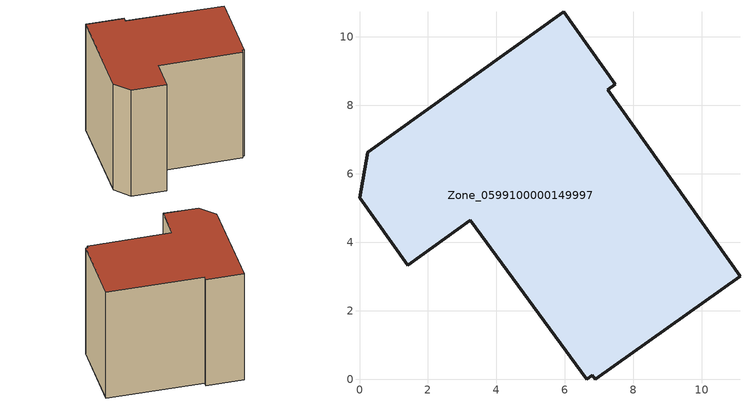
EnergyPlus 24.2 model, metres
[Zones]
Zone_0599100000149997
 floor ground (C_G): 0.24,6.63 5.97,10.73 7.48,8.62 7.25,8.45 11.12,3.01 6.89,0 6.8,0.12 6.64,0 3.24,4.64 1.41,3.33 0,5.3 z0
 wall outside (C_F): 3.24,4.64 6.64,0 6.8,0.12 6.89,0 11.12,3.01 7.25,8.45 7.48,8.62 5.97,10.73 0.24,6.63 0,5.3 1.41,3.33 3.24,4.64 z0:8.44
 roof outside (C_R): 0,5.3 1.41,3.33 3.24,4.64 6.64,0 6.8,0.12 6.89,0 11.12,3.01 7.25,8.45 7.48,8.62 5.97,10.73 0.24,6.63 z8.44
[BUILDING]
Pand.0599100000149997: North Axis=0; Terrain=City; Loads Convergence Tolerance Value=0.04; Temperature Convergence Tolerance Value=0.4; Solar Distribution=FullExterior; Maximum Number of Warmup Days=25; Minimum Number of Warmup Days=1
[Site:Location]
Rotterdam.The.Hague.AP_ZH_NLD Design_Conditions: Latitude=51.96; Longitude=4.45; Time Zone=1; Elevation=-4.5
[SITE:GROUNDTEMPERATURE:BUILDINGSURFACE]
18, 18, 18, 18, 18, 18, 18, 18, 18, 18, 18, 18
[MATERIAL] Thermal Absorptance=0.9; Solar Absorptance=0.7; Visible Absorptance=0.7
Name | Roughness | Thickness | Conductivity | Density | Specific Heat
G.TC.1975-1991 | MediumSmooth | 0.15 | 0.288461 | 540 | 1210
F.TC.1975-1991 | Rough | 0.3 | 0.230769 | 1920 | 840
R.TC.1975-1991 | MediumRough | 0.2 | 0.153846 | 1500 | 1000
[CONSTRUCTION]
C_G: G.TC.1975-1991
C_F: F.TC.1975-1991
C_R: R.TC.1975-1991
[ZONE]
Zone_0599100000149997: Type=1; Multiplier=1; Ceiling Height=Autocalculate; Volume=Autocalculate; Floor Area=autocalculate; Part of Total Floor Area=Yes
[ZONEINFILTRATION:DESIGNFLOWRATE]
Infil_Zone_0599100000149997: Zone or ZoneList or Space or SpaceList=Zone_0599100000149997; Schedule=AlwaysOn; Design Flow Rate Calculation Method=Flow/Area; Flow Rate per Floor Area=0.003; Constant Term Coefficient=1; Temperature Term Coefficient=0; Velocity Term Coefficient=0; Velocity Squared Term Coefficient=0
[HVACTEMPLATE:ZONE:IDEALLOADSAIRSYSTEM]
Zone_0599100000149997: Maximum Heating Supply Air Temperature=50; Minimum Cooling Supply Air Temperature=13; Maximum Heating Supply Air Humidity Ratio=0.0156; Minimum Cooling Supply Air Humidity Ratio=0.0077; Heating Limit=NoLimit; Cooling Limit=NoLimit; Dehumidification Control Type=ConstantSensibleHeatRatio; Cooling Sensible Heat Ratio=0.7; Dehumidification Setpoint=60; Humidification Control Type=None; Humidification Setpoint=30; Outdoor Air Method=None; Outdoor Air Flow Rate per Person=0.00944; Outdoor Air Flow Rate per Zone Floor Area=0; Outdoor Air Flow Rate per Zone=0; Demand Controlled Ventilation Type=None; Outdoor Air Economizer Type=NoEconomizer; Heat Recovery Type=None; Sensible Heat Recovery Effectiveness=0.7; Latent Heat Recovery Effectiveness=0.65
[ZONECONTROL:THERMOSTAT]
ThermostatControl_Zone_0599100000149997: Zone or ZoneList=Zone_0599100000149997; Control Type Schedule=DualSetpointControlType; Control 1=Thermostat_Zone_0599100000149997; Temperature Difference Between Cutout And Setpoint=0
[THERMOSTATSETPOINT:DUALSETPOINT]
Thermostat_Zone_0599100000149997: Heating Setpoint Temperature Schedule=HeatingSetpoint_Zone_0599100000149997; Cooling Setpoint Temperature Schedule=CoolingSetpoint_Zone_0599100000149997
[SCHEDULE:COMPACT]
HeatingSetpoint_Zone_0599100000149997: Through: 12/31, For: AllDays, Until: 24:00, 21
CoolingSetpoint_Zone_0599100000149997: Through: 12/31, For: AllDays, Until: 24:00, 24
DualSetpointControlType: Through: 12/31, For: AllDays, Until: 24:00, 4
AlwaysOn: Through: 12/31, For: AllDays, Until: 24:00, 1
